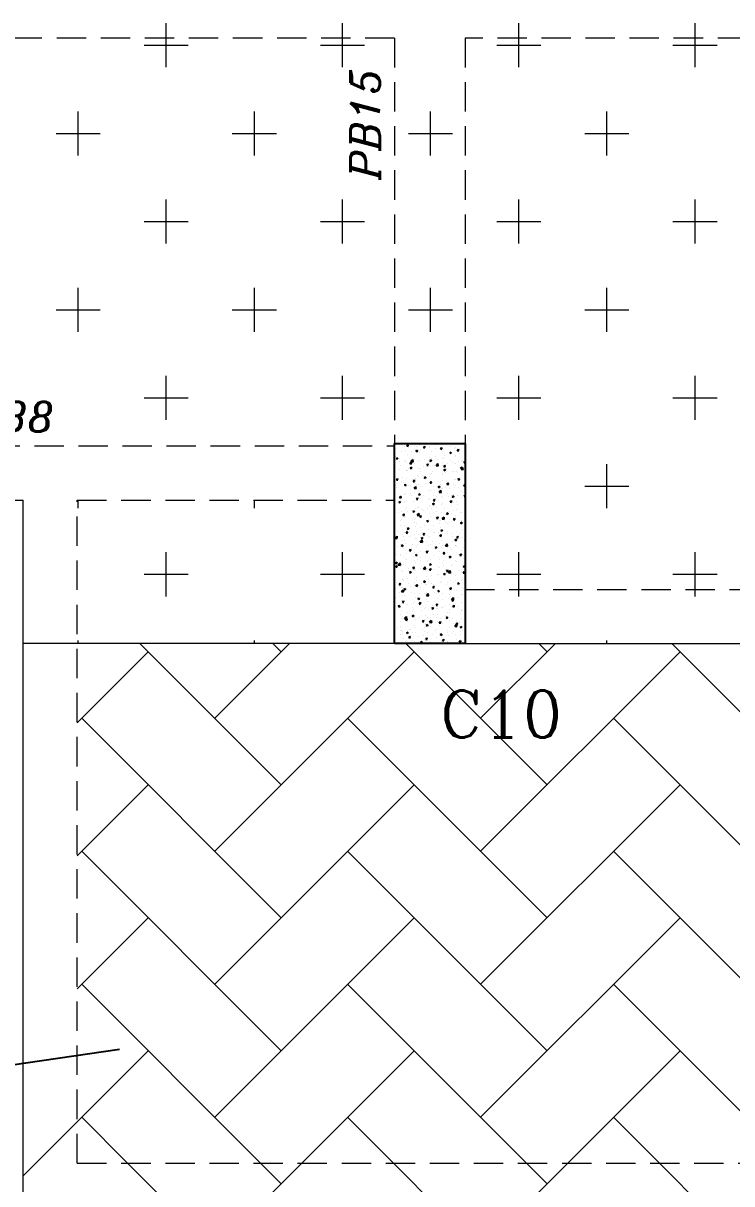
# Model space of a CAD drawing. Header units: millimetres. Extents: x 331487 to 517269, y 198509 to 399936.
# Drawn here: x 404770 to 407785, y 381751 to 386687 of the extents above; entities that cross this region are included whole.
import ezdxf

# ---------------------------------------------------------------- set-up
doc = ezdxf.new("R2010")
doc.units = ezdxf.units.MM
doc.header["$MEASUREMENT"] = 0
doc.linetypes.add('DASHED2', pattern=[0.375, 0.25, -0.125])
doc.layers.add('BEAM', color=1, linetype='Continuous', lineweight=5)
doc.layers.add('COLUMN', color=6, linetype='Continuous')
doc.layers.add('STAIRCASE', color=4, linetype='Continuous')
doc.styles.add('ITALICC', font='italicc', dxfattribs={"height": 0.3})
doc.styles.add('RC', font='romanc.shx', dxfattribs={"height": 200})

msp = doc.modelspace()

# ---------------------------------------------------------------- linework, layer by layer
at = {"layer": 'BEAM', "color": 253, "linetype": 'Continuous', "ltscale": 750}
for p, q in [((405378.6, 386624), (405378.6, 386687)), ((406128.6, 386624), (406128.6, 386687)), ((406878.6, 386624), (406878.6, 386687)), ((407628.6, 386624), (407628.6, 386687)), ((405284.8, 386593.2), (405472.3, 386593.2)), ((405378.6, 386499.5), (405378.6, 386624)), ((406034.8, 386593.2), (406222.3, 386593.2)), ((406128.6, 386499.5), (406128.6, 386624)), ((406784.8, 386593.2), (406972.3, 386593.2)), ((406878.6, 386499.5), (406878.6, 386624)), ((407534.8, 386593.2), (407722.3, 386593.2)), ((407628.6, 386499.5), (407628.6, 386624)), ((405003.6, 386124.5), (405003.6, 386312)), ((405753.6, 386124.5), (405753.6, 386312)), ((406503.6, 386124.5), (406503.6, 386312)), ((407253.6, 386124.5), (407253.6, 386312)), ((404909.8, 386218.2), (405097.3, 386218.2)), ((405659.8, 386218.2), (405847.3, 386218.2)), ((406409.8, 386218.2), (406597.3, 386218.2)), ((407159.8, 386218.2), (407347.3, 386218.2)), ((405378.6, 385749.5), (405378.6, 385937)), ((406128.6, 385749.5), (406128.6, 385937)), ((406878.6, 385749.5), (406878.6, 385937)), ((407628.6, 385749.5), (407628.6, 385937)), ((405284.8, 385843.2), (405472.3, 385843.2)), ((406034.8, 385843.2), (406222.3, 385843.2)), ((406784.8, 385843.2), (406972.3, 385843.2)), ((407534.8, 385843.2), (407722.3, 385843.2)), ((405003.6, 385374.5), (405003.6, 385562)), ((405753.6, 385374.5), (405753.6, 385562)), ((406503.6, 385374.5), (406503.6, 385562)), ((407253.6, 385374.5), (407253.6, 385562)), ((404909.8, 385468.2), (405097.3, 385468.2)), ((405659.8, 385468.2), (405847.3, 385468.2)), ((406409.8, 385468.2), (406597.3, 385468.2)), ((407159.8, 385468.2), (407347.3, 385468.2)), ((405378.6, 384999.5), (405378.6, 385187)), ((406128.6, 384999.5), (406128.6, 385187)), ((406878.6, 384999.5), (406878.6, 385187)), ((407628.6, 384999.5), (407628.6, 385187)), ((405284.8, 385093.2), (405472.3, 385093.2)), ((406034.8, 385093.2), (406222.3, 385093.2)), ((406784.8, 385093.2), (406972.3, 385093.2)), ((407534.8, 385093.2), (407722.3, 385093.2)), ((407253.6, 384624.5), (407253.6, 384812)), ((407159.8, 384718.2), (407347.3, 384718.2)), ((405003.6, 384624.5), (405003.6, 384659)), ((405753.6, 384624.5), (405753.6, 384659)), ((405378.6, 384249.5), (405378.6, 384437)), ((406128.6, 384249.5), (406128.6, 384437)), ((406878.6, 384279), (406878.6, 384437)), ((407628.6, 384279), (407628.6, 384437)), ((405284.8, 384343.2), (405472.3, 384343.2)), ((406034.8, 384343.2), (406222.3, 384343.2)), ((406784.8, 384343.2), (406972.3, 384343.2)), ((407534.8, 384343.2), (407722.3, 384343.2)), ((406878.6, 384249.5), (406878.6, 384279)), ((407628.6, 384249.5), (407628.6, 384279)), ((405000.1, 383711.9), (405302.1, 384013.8)), ((405003.6, 384049), (405003.6, 384062)), ((405867.7, 383448.1), (405266.9, 384049)), ((405584.9, 383731), (405902.9, 384049)), ((405584.9, 383165.3), (406433.4, 384013.8)), ((405753.6, 384049), (405753.6, 384062)), ((405867.7, 384013.8), (405832.6, 384049)), ((406999.1, 383448.1), (406398.2, 384049)), ((406716.3, 383731), (407034.3, 384049)), ((406716.3, 383165.3), (407564.8, 384013.8)), ((406999.1, 384013.8), (406963.9, 384049)), ((407253.6, 384049), (407253.6, 384062)), ((408130.5, 383448.1), (407529.6, 384049)), ((405867.7, 382882.5), (405019.2, 383731)), ((406999.1, 382882.5), (406150.6, 383731)), ((408130.5, 382882.5), (407282, 383731)), ((405000.1, 383146.2), (405302.1, 383448.1)), ((405584.9, 382599.6), (406433.4, 383448.1)), ((406716.3, 382599.6), (407564.8, 383448.1)), ((405867.7, 382316.8), (405019.2, 383165.3)), ((406999.1, 382316.8), (406150.6, 383165.3)), ((408130.5, 382316.8), (407282, 383165.3)), ((405000.1, 382580.5), (405302.1, 382882.5)), ((405584.9, 382033.9), (406433.4, 382882.5)), ((406716.3, 382033.9), (407564.8, 382882.5)), ((405779.8, 381839), (405019.2, 382599.6)), ((406911.2, 381839), (406150.6, 382599.6)), ((408042.6, 381839), (407282, 382599.6)), ((405000.1, 382014.9), (405302.1, 382316.8)), ((405955.7, 381839), (406433.4, 382316.8)), ((407087.1, 381839), (407564.8, 382316.8)), ((404770.1, 381784.9), (405000.1, 382014.9)), ((405214.1, 381839), (405019.2, 382033.9)), ((406345.5, 381839), (406150.6, 382033.9)), ((407476.9, 381839), (407282, 382033.9)), ((405444.1, 381609), (405214.1, 381839)), ((405725.7, 381609), (405955.7, 381839)), ((405867.7, 381751.1), (405779.8, 381839)), ((406575.5, 381609), (406345.5, 381839)), ((406857.1, 381609), (407087.1, 381839)), ((406999.1, 381751.1), (406911.2, 381839)), ((407706.9, 381609), (407476.9, 381839))]:
    msp.add_line(p, q, dxfattribs=at)
at = {"layer": 'BEAM', "linetype": 'DASHED2', "ltscale": 500}
for p, q in [((406350.1, 386624), (403130.1, 386624)), ((406350.1, 386624), (406350.1, 384899)), ((406650.1, 386624), (406650.1, 384899)), ((410100.1, 386624), (406650.1, 386624)), ((403130.1, 384889), (406350.1, 384889)), ((405000.1, 384659), (406350.1, 384659)), ((405000.1, 381839), (405000.1, 384659)), ((406650.1, 384279), (410100.1, 384279)), ((405000.1, 381839), (410100.1, 381839))]:
    msp.add_line(p, q, dxfattribs=at)
at = {"layer": 'BEAM'}
for p, q in [((403130.1, 384659), (404770.1, 384659)), ((404770.1, 379244.3), (404770.1, 384659)), ((406350.1, 384049), (405000.1, 384049)), ((406650.1, 384049), (410100.1, 384049))]:
    msp.add_line(p, q, dxfattribs=at)
at = {"layer": 'BEAM', "ltscale": 250}
msp.add_line((405000.1, 384049), (404770.1, 384049), dxfattribs=at)
at = {"layer": 'COLUMN'}
for p, q in [((406350.1, 384049), (406350.1, 384899)), ((406350.1, 384899), (406650.1, 384899)), ((406650.1, 384899), (406650.1, 384049)), ((406650.1, 384049), (406350.1, 384049))]:
    msp.add_line(p, q, dxfattribs=at)
at = {"layer": 'COLUMN', "color": 2, "linetype": 'Continuous'}
for p, q in [((406354.8, 384879.3), (406354.8, 384879.3)), ((406361.9, 384894.8), (406361.9, 384894.8)), ((406381.5, 384865.7), (406381.5, 384865.7)), ((406392.1, 384888), (406392.1, 384888)), ((406398.7, 384863.6), (406398.7, 384863.6)), ((406401.8, 384889), (406406.7, 384894.8)), ((406401.8, 384889), (406407.8, 384888.5)), ((406404.1, 384852.4), (406404.1, 384852.4)), ((406405.3, 384885.7), (406405.3, 384885.7)), ((406407.8, 384888.5), (406406.7, 384894.7)), ((406423.8, 384866.9), (406423.8, 384866.9)), ((406439.8, 384875.7), (406439.8, 384875.7)), ((406440.9, 384868.1), (406447.9, 384870.8)), ((406440.9, 384868.1), (406445.8, 384864.7)), ((406445.5, 384885.8), (406445.5, 384885.8)), ((406445.8, 384864.7), (406447.8, 384870.8)), ((406456, 384859.9), (406456, 384859.9)), ((406457.2, 384893.2), (406457.2, 384893.2)), ((406461.6, 384871.9), (406461.6, 384871.9)), ((406473.6, 384882.7), (406478.4, 384888.5)), ((406473.6, 384882.7), (406479.5, 384882.2)), ((406479.5, 384882.2), (406478.4, 384888.5)), ((406498.1, 384885.7), (406498.1, 384885.7)), ((406498.9, 384883.5), (406498.9, 384883.5)), ((406507.4, 384867), (406507.4, 384867)), ((406524.8, 384880.2), (406524.8, 384880.2)), ((406526.8, 384899), (406529.8, 384897)), ((406529.8, 384897), (406530.5, 384899)), ((406545.3, 384876.5), (406550.1, 384882.2)), ((406545.3, 384876.5), (406551.3, 384875.9)), ((406549.8, 384883.5), (406549.8, 384883.5)), ((406551.3, 384875.9), (406550.1, 384882.2)), ((406552.2, 384881.3), (406552.2, 384881.3)), ((406556.5, 384895.7), (406556.5, 384895.7)), ((406557.9, 384873.4), (406557.9, 384873.4)), ((406584.6, 384860.1), (406591.6, 384862.8)), ((406584.6, 384860.1), (406589.5, 384856.7)), ((406587.7, 384888.5), (406587.7, 384888.5)), ((406589.5, 384856.7), (406591.6, 384862.8)), ((406605.6, 384879), (406605.6, 384879)), ((406609.8, 384880.9), (406609.8, 384880.9)), ((406617, 384870.2), (406621.8, 384875.9)), ((406617, 384870.2), (406623, 384869.7)), ((406623, 384869.7), (406621.8, 384875.9)), ((406624.5, 384857.4), (406624.5, 384857.4)), ((406649.6, 384860.7), (406649.6, 384860.7)), ((406352.3, 384812.8), (406352.3, 384812.8)), ((406353.6, 384846), (406353.6, 384846)), ((406356.8, 384835.8), (406363.8, 384838.5)), ((406356.8, 384835.8), (406361.8, 384832.5)), ((406361.8, 384832.5), (406363.8, 384838.5)), ((406372.4, 384824.2), (406372.4, 384824.2)), ((406372.6, 384836.9), (406372.6, 384836.9)), ((406377.4, 384806), (406377.4, 384806)), ((406393.7, 384823.5), (406393.7, 384823.5)), ((406397.5, 384827.5), (406397.5, 384827.5)), ((406402.9, 384819.2), (406402.9, 384819.2)), ((406415.7, 384813.8), (406420.5, 384819.5)), ((406415.7, 384813.8), (406421.7, 384813.3)), ((406419.7, 384823), (406427.5, 384831.1)), ((406419.7, 384823), (406428.6, 384821.6)), ((406421.7, 384813.3), (406420.5, 384819.5)), ((406426, 384834.7), (406426, 384834.7)), ((406428.6, 384821.6), (406427.5, 384831.1)), ((406435.3, 384832.5), (406435.3, 384832.5)), ((406435.7, 384816), (406435.7, 384816)), ((406447.1, 384821.3), (406447.1, 384821.3)), ((406454.8, 384826.7), (406454.8, 384826.7)), ((406479.4, 384832.4), (406479.4, 384832.4)), ((406487.4, 384807.5), (406492.3, 384813.3)), ((406487.4, 384807.5), (406493.4, 384807)), ((406493.4, 384807), (406492.3, 384813.3)), ((406494, 384826), (406494, 384826)), ((406497.2, 384804.6), (406497.2, 384804.6)), ((406498.5, 384840.8), (406498.5, 384840.8)), ((406500.5, 384827.8), (406507.5, 384830.5)), ((406500.5, 384827.8), (406505.5, 384824.5)), ((406500.5, 384819), (406500.5, 384819)), ((406505.5, 384824.5), (406507.5, 384830.5)), ((406506.1, 384833.7), (406506.1, 384833.7)), ((406518, 384804.1), (406518, 384804.1)), ((406523.5, 384844.1), (406523.5, 384844.1)), ((406526.5, 384806.4), (406534.3, 384814.5)), ((406526.5, 384806.4), (406535.3, 384805)), ((406532.8, 384830.2), (406532.8, 384830.2)), ((406535.3, 384805), (406534.2, 384814.5)), ((406535.1, 384809.6), (406535.1, 384809.6)), ((406552.3, 384836), (406552.3, 384836)), ((406553.8, 384816.7), (406553.8, 384816.7)), ((406555.4, 384806.8), (406555.4, 384806.8)), ((406556.6, 384840.1), (406556.6, 384840.1)), ((406559.2, 384801.2), (406564, 384807)), ((406561.4, 384849.1), (406561.4, 384849.1)), ((406565.1, 384800.7), (406564, 384807)), ((406576.3, 384814.1), (406576.3, 384814.1)), ((406586.1, 384827.9), (406586.1, 384827.9)), ((406598.2, 384817.9), (406598.2, 384817.9)), ((406607.2, 384814.5), (406607.2, 384814.5)), ((406607.4, 384814.3), (406607.4, 384814.3)), ((406608.6, 384847.6), (406608.6, 384847.6)), ((406610.7, 384846), (406610.7, 384846)), ((406623.3, 384821.2), (406623.3, 384821.2)), ((406634.6, 384824.1), (406634.6, 384824.1)), ((406639.5, 384825.7), (406639.5, 384825.7)), ((406644.3, 384819.8), (406650.1, 384822.1)), ((406644.3, 384819.8), (406649.2, 384816.5)), ((406649.2, 384816.5), (406650.1, 384819.2)), ((406351.1, 384779.5), (406351.1, 384779.5)), ((406352.7, 384786.1), (406352.7, 384786.1)), ((406371.1, 384788), (406371.1, 384788)), ((406382.7, 384753.6), (406382.7, 384753.6)), ((406401.3, 384784), (406401.3, 384784)), ((406401.6, 384785.9), (406401.6, 384785.9)), ((406406.1, 384783.9), (406406.1, 384783.9)), ((406409, 384793), (406409, 384793)), ((406416.5, 384795.6), (406423.5, 384798.3)), ((406416.5, 384795.6), (406421.5, 384792.2)), ((406421.5, 384792.2), (406423.5, 384798.3)), ((406445.9, 384761.9), (406445.9, 384761.9)), ((406452.4, 384760.1), (406452.4, 384760.1)), ((406453.6, 384793.4), (406453.6, 384793.4)), ((406459.5, 384781.6), (406459.5, 384781.6)), ((406459.7, 384794.1), (406459.7, 384794.1)), ((406470.9, 384765.2), (406470.9, 384765.2)), ((406472.2, 384801.3), (406472.2, 384801.3)), ((406476.2, 384755.3), (406483.2, 384758)), ((406476.2, 384755.3), (406481.2, 384752)), ((406481.2, 384752), (406483.2, 384758)), ((406497.9, 384759.1), (406497.9, 384759.1)), ((406503.7, 384767.1), (406503.7, 384767.1)), ((406504.9, 384800.4), (406504.9, 384800.4)), ((406508.8, 384770.2), (406508.8, 384770.2)), ((406512.9, 384779.3), (406512.9, 384779.3)), ((406554.2, 384773.5), (406554.2, 384773.5)), ((406556.2, 384769.1), (406556.2, 384769.1)), ((406559.2, 384801.2), (406565.1, 384800.7)), ((406560.2, 384787.6), (406567.2, 384790.3)), ((406560.2, 384787.6), (406565.2, 384784.2)), ((406565.2, 384784.2), (406567.2, 384790.3)), ((406566.3, 384777.1), (406566.3, 384777.1)), ((406571.9, 384778.5), (406571.9, 384778.5)), ((406597, 384781.8), (406597, 384781.8)), ((406606.2, 384781), (406606.2, 384781)), ((406614.5, 384779.1), (406614.5, 384779.1)), ((406619.6, 384774.8), (406619.6, 384774.8)), ((406630.9, 384795), (406635.7, 384800.7)), ((406630.9, 384795), (406636.9, 384794.4)), ((406633.2, 384789.9), (406641, 384798)), ((406633.2, 384789.9), (406642.1, 384788.5)), ((406634.8, 384786.8), (406634.8, 384786.8)), ((406636.9, 384794.4), (406635.7, 384800.7)), ((406642.1, 384788.5), (406641, 384798)), ((406354.3, 384721.6), (406354.3, 384721.6)), ((406356.4, 384714.1), (406356.4, 384714.1)), ((406357.9, 384744.8), (406362.7, 384750.6)), ((406357.9, 384744.8), (406363.8, 384744.3)), ((406363.8, 384744.3), (406362.7, 384750.6)), ((406381.2, 384739), (406381.2, 384739)), ((406386.6, 384732.8), (406386.6, 384732.8)), ((406392.2, 384723.1), (406399.2, 384725.8)), ((406392.2, 384723.1), (406397.2, 384719.7)), ((406397.2, 384719.7), (406399.2, 384725.8)), ((406399.2, 384719.3), (406399.2, 384719.3)), ((406400.4, 384752.6), (406400.4, 384752.6)), ((406407.7, 384719.3), (406407.7, 384719.3)), ((406419.6, 384722.5), (406419.6, 384722.5)), ((406429.6, 384738.6), (406434.4, 384744.3)), ((406429.6, 384738.6), (406435.6, 384738)), ((406433, 384709), (406440.8, 384717.1)), ((406433, 384709), (406441.9, 384707.6)), ((406435.6, 384738), (406434.4, 384744.3)), ((406439.5, 384749.1), (406439.5, 384749.1)), ((406440, 384730.5), (406440, 384730.5)), ((406441.9, 384707.6), (406440.8, 384717.1)), ((406444.6, 384725.8), (406444.6, 384725.8)), ((406451.1, 384726.8), (406451.1, 384726.8)), ((406461.1, 384717.1), (406461.1, 384717.1)), ((406482.5, 384730.7), (406482.5, 384730.7)), ((406493.4, 384728.2), (406493.4, 384728.2)), ((406501.3, 384732.3), (406506.1, 384738)), ((406501.3, 384732.3), (406507.3, 384731.8)), ((406502.5, 384733.8), (406502.5, 384733.8)), ((406507.3, 384731.8), (406506.1, 384738)), ((406514.5, 384714.8), (406514.5, 384714.8)), ((406535.9, 384715.1), (406542.9, 384717.7)), ((406535.9, 384715.1), (406540.9, 384711.7)), ((406540.9, 384711.7), (406542.9, 384717.7)), ((406545.6, 384739.1), (406545.6, 384739.1)), ((406546.8, 384726), (406546.8, 384726)), ((406551.8, 384706.9), (406551.8, 384706.9)), ((406552, 384709.4), (406552, 384709.4)), ((406553, 384740.2), (406553, 384740.2)), ((406567.9, 384712.6), (406567.9, 384712.6)), ((406570.7, 384742.4), (406570.7, 384742.4)), ((406573, 384726), (406577.9, 384731.8)), ((406573, 384726), (406579, 384725.5)), ((406579, 384725.5), (406577.9, 384731.8)), ((406582.2, 384707.9), (406582.2, 384707.9)), ((406600.2, 384723.7), (406600.2, 384723.7)), ((406603.7, 384714.4), (406603.7, 384714.4)), ((406604.9, 384747.7), (406604.9, 384747.7)), ((406608.5, 384747.3), (406608.5, 384747.3)), ((406610.4, 384719.4), (406610.4, 384719.4)), ((406619.9, 384747.3), (406626.9, 384750)), ((406619.9, 384747.3), (406624.9, 384744)), ((406621.2, 384710.3), (406621.2, 384710.3)), ((406624.9, 384744), (406626.9, 384750)), ((406644.8, 384719.7), (406649.6, 384725.5)), ((406644.8, 384719.7), (406650.1, 384719.3)), ((406645.4, 384716.2), (406645.4, 384716.2)), ((406650.1, 384722.5), (406649.6, 384725.5)), ((406366.7, 384681.9), (406366.7, 384681.9)), ((406371.7, 384669.6), (406376.6, 384675.4)), ((406371.7, 384669.6), (406377.7, 384669.1)), ((406377.7, 384669.1), (406376.6, 384675.4)), ((406377.1, 384679.4), (406377.1, 384679.4)), ((406393.3, 384683), (406393.3, 384683)), ((406398, 384686), (406398, 384686)), ((406401, 384657.4), (406401, 384657.4)), ((406418.3, 384686.3), (406418.3, 384686.3)), ((406420.1, 384679.7), (406420.1, 384679.7)), ((406435.4, 384689.4), (406435.4, 384689.4)), ((406443.5, 384663.4), (406448.3, 384669.1)), ((406443.5, 384663.4), (406449.4, 384662.8)), ((406449.4, 384662.8), (406448.3, 384669.1)), ((406448.7, 384660.2), (406448.7, 384660.2)), ((406449.9, 384693.5), (406449.9, 384693.5)), ((406451.9, 384682.8), (406458.9, 384685.5)), ((406451.9, 384682.8), (406456.9, 384679.5)), ((406456.2, 384691.3), (406456.2, 384691.3)), ((406456.8, 384679.5), (406458.9, 384685.5)), ((406459.4, 384667.4), (406459.4, 384667.4)), ((406473.5, 384677.4), (406473.5, 384677.4)), ((406493, 384660.2), (406493, 384660.2)), ((406493.7, 384699.4), (406493.7, 384699.4)), ((406500.1, 384667.3), (406500.1, 384667.3)), ((406501.3, 384700.5), (406501.3, 384700.5)), ((406515.2, 384657.1), (406520, 384662.8)), ((406515.2, 384657.1), (406521.2, 384656.6)), ((406517.7, 384677.4), (406517.7, 384677.4)), ((406518, 384663.5), (406518, 384663.5)), ((406519.3, 384699.6), (406519.3, 384699.6)), ((406521.2, 384656.5), (406520, 384662.8)), ((406526.9, 384675.2), (406526.9, 384675.2)), ((406539.7, 384692.5), (406547.5, 384700.6)), ((406539.7, 384692.4), (406548.6, 384691.1)), ((406544.4, 384702.9), (406544.4, 384702.9)), ((406548.6, 384691.1), (406547.5, 384700.6)), ((406550.6, 384673.7), (406550.6, 384673.7)), ((406555.9, 384668.5), (406555.9, 384668.5)), ((406576, 384687.5), (406576, 384687.5)), ((406580.3, 384672.9), (406580.3, 384672.9)), ((406586.9, 384650.8), (406591.7, 384656.5)), ((406592.9, 384650.3), (406591.7, 384656.5)), ((406595.6, 384674.8), (406602.6, 384677.5)), ((406595.6, 384674.8), (406600.6, 384671.4)), ((406600.6, 384671.4), (406602.6, 384677.5)), ((406602.5, 384681.2), (406602.5, 384681.2)), ((406619.1, 384676.8), (406619.1, 384676.8)), ((406633.6, 384670.7), (406633.6, 384670.7)), ((406634.3, 384697.5), (406634.3, 384697.5)), ((406644.1, 384680.1), (406644.1, 384680.1)), ((406646.4, 384675.9), (406650.1, 384675.3)), ((406646.5, 384675.9), (406650.1, 384679.7)), ((406365.7, 384607.4), (406365.7, 384607.4)), ((406366.9, 384643.6), (406366.9, 384643.6)), ((406367.9, 384650.6), (406374.9, 384653.2)), ((406367.9, 384650.6), (406372.8, 384647.2)), ((406368.3, 384617.4), (406368.3, 384617.4)), ((406372.8, 384647.2), (406374.9, 384653.2)), ((406380.9, 384612.4), (406380.9, 384612.4)), ((406392, 384646.9), (406392, 384646.9)), ((406395.6, 384619.4), (406395.6, 384619.4)), ((406396.8, 384652.7), (406396.8, 384652.7)), ((406400.6, 384628.6), (406400.6, 384628.6)), ((406403.5, 384612.4), (406403.5, 384612.4)), ((406421.7, 384615.1), (406421.7, 384615.1)), ((406427.5, 384610.3), (406434.5, 384613)), ((406427.5, 384610.3), (406432.5, 384606.9)), ((406429.9, 384651.9), (406429.9, 384651.9)), ((406432.5, 384606.9), (406434.5, 384613)), ((406439.2, 384622.4), (406439.2, 384622.4)), ((406447.5, 384626.9), (406447.5, 384626.9)), ((406454, 384626.3), (406454, 384626.3)), ((406466.7, 384620.7), (406466.7, 384620.7)), ((406475.1, 384612.9), (406475.1, 384612.9)), ((406491.7, 384624), (406491.7, 384624)), ((406497.6, 384632.4), (406497.6, 384632.4)), ((406498.8, 384634), (406498.8, 384634)), ((406507.4, 384624.1), (406507.4, 384624.1)), ((406511.6, 384642.5), (406518.6, 384645.2)), ((406511.6, 384642.5), (406516.5, 384639.2)), ((406516.5, 384639.2), (406518.6, 384645.2)), ((406528.5, 384610.6), (406528.5, 384610.6)), ((406529.6, 384629), (406529.6, 384629)), ((406548.1, 384607.1), (406548.1, 384607.1)), ((406549.4, 384640.4), (406549.4, 384640.4)), ((406555.9, 384642.4), (406555.9, 384642.4)), ((406560.8, 384621.8), (406560.8, 384621.8)), ((406581.9, 384608.4), (406581.9, 384608.4)), ((406586.9, 384650.8), (406592.9, 384650.3)), ((406592.8, 384637.3), (406592.8, 384637.3)), ((406600.1, 384614.6), (406600.1, 384614.6)), ((406601.3, 384647.9), (406601.3, 384647.9)), ((406614.2, 384652.5), (406614.2, 384652.5)), ((406614.2, 384619.6), (406614.2, 384619.6)), ((406617.8, 384640.6), (406617.8, 384640.6)), ((406629.4, 384606.2), (406629.4, 384606.2)), ((406635.3, 384606.1), (406635.3, 384606.1)), ((406350.1, 384580.6), (406350.5, 384580.7)), ((406350.1, 384579.6), (406350.5, 384580.7)), ((406377.2, 384573), (406377.2, 384573)), ((406380.7, 384577.7), (406380.7, 384577.7)), ((406385.6, 384594.4), (406390.4, 384600.2)), ((406385.6, 384594.4), (406391.6, 384593.9)), ((406391.6, 384593.9), (406390.4, 384600.1)), ((406394.3, 384586.1), (406394.3, 384586.1)), ((406434.1, 384575.5), (406434.1, 384575.5)), ((406435.1, 384562.8), (406435.1, 384562.8)), ((406440.4, 384581.3), (406440.4, 384581.3)), ((406445.1, 384560.3), (406445.1, 384560.3)), ((406446.2, 384595), (406455.1, 384593.7)), ((406446.3, 384595), (406454.1, 384603.2)), ((406446.3, 384593.6), (406446.3, 384593.6)), ((406455.1, 384593.7), (406454, 384603.1)), ((406457.3, 384588.1), (406462.2, 384593.9)), ((406457.3, 384588.1), (406463.3, 384587.6)), ((406463.3, 384587.6), (406462.2, 384593.9)), ((406465.4, 384584.6), (406465.4, 384584.6)), ((406487.2, 384570), (406494.2, 384572.7)), ((406487.2, 384570), (406492.2, 384566.7)), ((406487.5, 384573.2), (406487.5, 384573.2)), ((406492.2, 384566.7), (406494.2, 384572.7)), ((406493.4, 384572.8), (406493.4, 384572.8)), ((406496.4, 384567.4), (406496.4, 384567.4)), ((406497.6, 384600.7), (406497.6, 384600.7)), ((406503.3, 384589.6), (406503.3, 384589.6)), ((406529.1, 384581.9), (406533.9, 384587.6)), ((406529.1, 384581.9), (406535, 384581.3)), ((406535, 384581.3), (406533.9, 384587.6)), ((406540.2, 384558.4), (406540.2, 384558.4)), ((406540.9, 384571), (406540.9, 384571)), ((406546.9, 384573.8), (406546.9, 384573.8)), ((406551.7, 384582.8), (406551.7, 384582.8)), ((406553, 384578.5), (406560.8, 384586.6)), ((406553, 384578.5), (406561.9, 384577.1)), ((406561.9, 384577.1), (406560.8, 384586.6)), ((406565.2, 384561.7), (406565.2, 384561.7)), ((406566.5, 384597.9), (406566.5, 384597.9)), ((406571.3, 384602.3), (406578.3, 384605)), ((406571.3, 384602.3), (406576.2, 384598.9)), ((406575.7, 384560.8), (406575.7, 384560.8)), ((406576.2, 384598.9), (406578.3, 384605)), ((406591.5, 384601.2), (406591.5, 384601.2)), ((406594.3, 384568.7), (406594.3, 384568.7)), ((406598.9, 384581.3), (406598.9, 384581.3)), ((406600.8, 384575.6), (406605.6, 384581.3)), ((406600.8, 384575.6), (406606.8, 384575.1)), ((406603.1, 384566.7), (406603.1, 384566.7)), ((406606.8, 384575.1), (406605.6, 384581.3)), ((406610.1, 384592.8), (406610.1, 384592.8)), ((406631, 384562), (406638, 384564.7)), ((406631, 384562), (406635.9, 384558.7)), ((406634, 384570.8), (406634, 384570.8)), ((406635.9, 384558.7), (406637.9, 384564.7)), ((406647.7, 384566.5), (406647.7, 384566.5)), ((406350.9, 384533.5), (406350.9, 384533.5)), ((406361.3, 384526.6), (406361.3, 384526.6)), ((406376.8, 384552.7), (406376.8, 384552.7)), ((406382.4, 384513.2), (406382.4, 384513.2)), ((406391.9, 384519.6), (406391.9, 384519.6)), ((406393.1, 384552.8), (406393.1, 384552.8)), ((406399.5, 384519.2), (406404.3, 384524.9)), ((406399.5, 384519.2), (406405.5, 384518.7)), ((406400.8, 384530.8), (406400.8, 384530.8)), ((406403.2, 384537.8), (406410.2, 384540.5)), ((406403.2, 384537.8), (406408.2, 384534.4)), ((406405.5, 384518.7), (406404.3, 384524.9)), ((406408.2, 384534.4), (406410.2, 384540.5)), ((406414.1, 384541.9), (406414.1, 384541.9)), ((406414.7, 384524.4), (406414.7, 384524.4)), ((406435.7, 384511), (406435.7, 384511)), ((406439.1, 384545.1), (406439.1, 384545.1)), ((406443.9, 384527.1), (406443.9, 384527.1)), ((406450.7, 384510.7), (406450.7, 384510.7)), ((406459.1, 384540.8), (406459.1, 384540.8)), ((406468, 384522.1), (406468, 384522.1)), ((406471.2, 384512.9), (406476, 384518.7)), ((406471.2, 384512.9), (406477.2, 384512.4)), ((406477.2, 384512.4), (406476, 384518.7)), ((406477, 384550.1), (406477, 384550.1)), ((406489.1, 384508.7), (406489.1, 384508.7)), ((406495.2, 384534.1), (406495.2, 384534.1)), ((406513.8, 384519), (406513.8, 384519)), ((406517.4, 384550.8), (406517.4, 384550.8)), ((406521.4, 384519.9), (406521.4, 384519.9)), ((406538.9, 384522.3), (406538.9, 384522.3)), ((406542.9, 384506.6), (406547.8, 384512.4)), ((406544.5, 384507.2), (406544.5, 384507.2)), ((406545.7, 384540.5), (406545.7, 384540.5)), ((406546.9, 384529.8), (406553.9, 384532.5)), ((406546.9, 384529.8), (406551.9, 384526.4)), ((406548.9, 384506.1), (406547.8, 384512.4)), ((406551.9, 384526.4), (406553.9, 384532.5)), ((406555.6, 384515.8), (406555.6, 384515.8)), ((406574.8, 384517.6), (406574.8, 384517.6)), ((406576.8, 384527.3), (406576.8, 384527.3)), ((406596.4, 384514.7), (406596.4, 384514.7)), ((406597.6, 384548), (406597.6, 384548)), ((406613.9, 384525.8), (406613.9, 384525.8)), ((406628.2, 384515.4), (406628.2, 384515.4)), ((406639.9, 384535.6), (406639.9, 384535.6)), ((406647.8, 384521.7), (406647.8, 384521.7)), ((406649, 384555), (406649, 384555)), ((406352.8, 384497.6), (406360.6, 384505.8)), ((406352.8, 384497.6), (406361.7, 384496.2)), ((406361.7, 384496.2), (406360.6, 384505.7)), ((406361.5, 384463), (406361.5, 384463)), ((406378.9, 384465.3), (406385.9, 384467.9)), ((406378.9, 384465.3), (406383.9, 384461.9)), ((406380.6, 384485.8), (406380.6, 384485.8)), ((406383.9, 384461.9), (406385.9, 384467.9)), ((406386.5, 384466.3), (406386.5, 384466.3)), ((406387.8, 384502.4), (406387.8, 384502.4)), ((406390.7, 384486.3), (406390.7, 384486.3)), ((406394.8, 384473.6), (406394.8, 384473.6)), ((406412.8, 384505.7), (406412.8, 384505.7)), ((406424.4, 384471.3), (406424.4, 384471.3)), ((406438.9, 384495.8), (406438.9, 384495.8)), ((406441.4, 384460.5), (406441.4, 384460.5)), ((406442.6, 384493.8), (406442.6, 384493.8)), ((406448.1, 384471.3), (406448.1, 384471.3)), ((406459.5, 384481.1), (406467.3, 384489.2)), ((406459.5, 384481.1), (406468.4, 384479.7)), ((406462.9, 384497.5), (406469.9, 384500.2)), ((406462.9, 384497.5), (406467.9, 384494.2)), ((406468.4, 384479.7), (406467.3, 384489.2)), ((406467.9, 384494.2), (406469.9, 384500.2)), ((406487.5, 384479.6), (406487.5, 384479.6)), ((406492.8, 384467.5), (406492.8, 384467.5)), ((406494, 384500.8), (406494, 384500.8)), ((406497.3, 384505.8), (406497.3, 384505.8)), ((406501.5, 384469), (406501.5, 384469)), ((406512.6, 384482.9), (406512.6, 384482.9)), ((406522.6, 384457.3), (406529.6, 384459.9)), ((406527.6, 384453.9), (406529.6, 384459.9)), ((406542.5, 384506.4), (406542.5, 384506.4)), ((406542.9, 384506.6), (406548.9, 384506.1)), ((406543.3, 384473.9), (406543.3, 384473.9)), ((406550.4, 384487.8), (406550.4, 384487.8)), ((406554.9, 384466.8), (406554.9, 384466.8)), ((406566.2, 384464.5), (406574, 384472.6)), ((406566.2, 384464.5), (406575.1, 384463.1)), ((406575.1, 384463.1), (406574, 384472.6)), ((406595.2, 384481.4), (406595.2, 384481.4)), ((406595.9, 384504.2), (406595.9, 384504.2)), ((406606.6, 384489.5), (406613.6, 384492.2)), ((406606.6, 384489.5), (406611.6, 384486.2)), ((406608.3, 384464.5), (406608.3, 384464.5)), ((406609.8, 384466.2), (406609.8, 384466.2)), ((406611.6, 384486.1), (406613.6, 384492.2)), ((406612.3, 384460), (406612.3, 384460)), ((406613.6, 384496.2), (406613.6, 384496.2)), ((406614.7, 384500.4), (406619.5, 384506.1)), ((406614.7, 384500.4), (406620.6, 384499.8)), ((406620.6, 384499.8), (406619.5, 384506.1)), ((406638.6, 384499.5), (406638.6, 384499.5)), ((406646.6, 384488.5), (406646.6, 384488.5)), ((406649.3, 384501.9), (406649.3, 384501.9)), ((406360.2, 384426.8), (406360.2, 384426.8)), ((406375.3, 384422.5), (406375.3, 384422.5)), ((406376.5, 384426.1), (406376.5, 384426.1)), ((406388.3, 384419.7), (406388.3, 384419.7)), ((406389.5, 384453), (406389.5, 384453)), ((406396.4, 384409), (406396.4, 384409)), ((406398.1, 384431.8), (406398.1, 384431.8)), ((406413.4, 384444), (406418.2, 384449.7)), ((406413.4, 384444), (406419.3, 384443.4)), ((406419.3, 384443.4), (406418.2, 384449.7)), ((406428.7, 384420.2), (406428.7, 384420.2)), ((406434.8, 384436.1), (406434.8, 384436.1)), ((406438.6, 384425), (406445.6, 384427.7)), ((406438.6, 384425), (406443.5, 384421.6)), ((406440.2, 384427.2), (406440.2, 384427.2)), ((406443.5, 384421.6), (406445.6, 384427.7)), ((406458.8, 384414.2), (406458.8, 384414.2)), ((406461.2, 384440.1), (406461.2, 384440.1)), ((406482.1, 384417.9), (406482.1, 384417.9)), ((406485.1, 384437.7), (406489.9, 384443.4)), ((406485.1, 384437.7), (406491.1, 384437.2)), ((406486.3, 384443.4), (406486.3, 384443.4)), ((406491.1, 384437.2), (406489.9, 384443.4)), ((406491.5, 384434.2), (406491.5, 384434.2)), ((406493.1, 384446.1), (406493.1, 384446.1)), ((406497.8, 384409), (406497.8, 384409)), ((406517.1, 384424.2), (406517.1, 384424.2)), ((406522.6, 384457.3), (406527.6, 384453.9)), ((406524.1, 384448.4), (406524.1, 384448.4)), ((406535.4, 384415.7), (406535.4, 384415.7)), ((406542.1, 384440.6), (406542.1, 384440.6)), ((406551.5, 384456.1), (406551.5, 384456.1)), ((406556.8, 384431.4), (406561.6, 384437.2)), ((406556.8, 384431.4), (406562.8, 384430.9)), ((406561, 384417.3), (406561, 384417.3)), ((406562.8, 384430.9), (406561.6, 384437.2)), ((406575.4, 384434.2), (406575.4, 384434.2)), ((406582.3, 384417), (406589.3, 384419.7)), ((406582.3, 384417), (406587.3, 384413.6)), ((406586, 384420.6), (406586, 384420.6)), ((406587.3, 384456.7), (406587.3, 384456.7)), ((406587.3, 384413.6), (406589.3, 384419.7)), ((406588.8, 384413.4), (406588.8, 384413.4)), ((406592.8, 384414.8), (406592.8, 384414.8)), ((406594, 384448.1), (406594, 384448.1)), ((406623.9, 384425.6), (406623.9, 384425.6)), ((406628.5, 384425.1), (406633.4, 384430.9)), ((406628.5, 384425.1), (406634.5, 384424.6)), ((406634.5, 384424.6), (406633.4, 384430.9)), ((406633.7, 384444.2), (406633.7, 384444.2)), ((406642.2, 384411.2), (406642.2, 384411.2)), ((406644.1, 384421.9), (406644.1, 384421.9)), ((406645.3, 384455.2), (406645.3, 384455.2)), ((406354.6, 384392.7), (406361.6, 384395.4)), ((406354.6, 384392.7), (406359.5, 384389.4)), ((406355.4, 384371.6), (406355.4, 384371.6)), ((406355.5, 384375), (406360.3, 384380.8)), ((406355.5, 384375), (406361.5, 384374.5)), ((406359.5, 384389.4), (406361.6, 384395.4)), ((406361.5, 384374.5), (406360.3, 384380.8)), ((406366, 384383.7), (406374.9, 384382.3)), ((406366.1, 384383.7), (406373.8, 384391.8)), ((406371.8, 384392.4), (406371.8, 384392.4)), ((406374.9, 384382.3), (406373.8, 384391.8)), ((406380.3, 384359.2), (406380.3, 384359.2)), ((406387, 384386.4), (406387, 384386.4)), ((406400.5, 384404.2), (406400.5, 384404.2)), ((406408.6, 384361.2), (406408.6, 384361.2)), ((406408.8, 384369.4), (406408.8, 384369.4)), ((406427.2, 384368.8), (406432.1, 384374.5)), ((406427.2, 384368.8), (406433.2, 384368.2)), ((406433.2, 384368.2), (406432.1, 384374.5)), ((406433.6, 384364.5), (406433.6, 384364.5)), ((406434.9, 384400.7), (406434.9, 384400.7)), ((406437.8, 384360.6), (406437.8, 384360.6)), ((406438.6, 384369.2), (406438.6, 384369.2)), ((406439, 384393.9), (406439, 384393.9)), ((406449.8, 384406.8), (406449.8, 384406.8)), ((406460, 384404), (406460, 384404)), ((406462.2, 384367.1), (406462.2, 384367.1)), ((406471.5, 384369.5), (406471.5, 384369.5)), ((406472.8, 384367.1), (406480.6, 384375.2)), ((406472.8, 384367.1), (406481.7, 384365.7)), ((406481.7, 384365.7), (406480.6, 384375.2)), ((406489.1, 384367.6), (406489.1, 384367.6)), ((406490.3, 384400.9), (406490.3, 384400.9)), ((406497, 384379.2), (406497, 384379.2)), ((406498.3, 384384.7), (406505.3, 384387.4)), ((406498.3, 384384.7), (406503.2, 384381.4)), ((406499, 384362.5), (406503.8, 384368.2)), ((406499, 384362.5), (406504.9, 384362)), ((406503.1, 384404.5), (406503.1, 384404.5)), ((406503.2, 384381.4), (406505.3, 384387.4)), ((406504.9, 384361.9), (406503.8, 384368.2)), ((406515.5, 384364.9), (406515.5, 384364.9)), ((406534.7, 384377.8), (406534.7, 384377.8)), ((406539.6, 384374), (406539.6, 384374)), ((406540.8, 384407.3), (406540.8, 384407.3)), ((406555.3, 384389.2), (406555.3, 384389.2)), ((406556.5, 384402.3), (406556.5, 384402.3)), ((406559.7, 384381.1), (406559.7, 384381.1)), ((406568.9, 384362.6), (406568.9, 384362.6)), ((406570.7, 384356.2), (406575.5, 384361.9)), ((406576.7, 384355.7), (406575.5, 384361.9)), ((406579.5, 384350.6), (406587.3, 384358.7)), ((406588.4, 384349.2), (406587.3, 384358.7)), ((406591.6, 384381.5), (406591.6, 384381.5)), ((406597.6, 384386.1), (406597.6, 384386.1)), ((406609.9, 384400), (406609.9, 384400)), ((406613.6, 384399.2), (406613.6, 384399.2)), ((406622.3, 384360.3), (406622.3, 384360.3)), ((406642, 384376.7), (406649, 384379.4)), ((406642, 384376.7), (406647, 384373.4)), ((406642.9, 384388.6), (406642.9, 384388.6)), ((406646.9, 384373.4), (406649, 384379.4)), ((406382.3, 384321.8), (406382.3, 384321.8)), ((406384.6, 384319.8), (406384.6, 384319.8)), ((406385.8, 384353.1), (406385.8, 384353.1)), ((406389.3, 384318.3), (406389.3, 384318.3)), ((406407.3, 384325.1), (406407.3, 384325.1)), ((406414.2, 384352.5), (406421.2, 384355.2)), ((406414.2, 384352.5), (406419.2, 384349.1)), ((406419.2, 384349.1), (406421.2, 384355.2)), ((406434.5, 384309.5), (406434.5, 384309.5)), ((406436.6, 384327.3), (406436.6, 384327.3)), ((406442.7, 384316), (406442.7, 384316)), ((406445.2, 384330.1), (406445.2, 384330.1)), ((406473.9, 384312.2), (406480.9, 384314.9)), ((406473.9, 384312.2), (406478.9, 384308.9)), ((406478.9, 384308.9), (406480.9, 384314.9)), ((406487.9, 384334.4), (406487.9, 384334.4)), ((406492.8, 384319.5), (406492.8, 384319.5)), ((406496.1, 384313.8), (406496.1, 384313.8)), ((406508.4, 384338.4), (406508.4, 384338.4)), ((406533.4, 384341.7), (406533.4, 384341.7)), ((406538.4, 384340.8), (406538.4, 384340.8)), ((406549.4, 384311.5), (406549.4, 384311.5)), ((406551.2, 384329.5), (406551.2, 384329.5)), ((406558, 384344.5), (406565, 384347.2)), ((406558, 384344.5), (406562.9, 384341.1)), ((406562.9, 384341.1), (406565, 384347.2)), ((406570.7, 384356.2), (406576.7, 384355.7)), ((406571.3, 384346.7), (406571.3, 384346.7)), ((406579.5, 384350.6), (406588.4, 384349.2)), ((406589.1, 384315), (406589.1, 384315)), ((406590.3, 384348.3), (406590.3, 384348.3)), ((406602.8, 384309.3), (406602.8, 384309.3)), ((406608.1, 384315.6), (406608.1, 384315.6)), ((406609.5, 384339.5), (406609.5, 384339.5)), ((406633.2, 384318.8), (406633.2, 384318.8)), ((406633.4, 384317.6), (406633.4, 384317.6)), ((406634.4, 384355), (406634.4, 384355)), ((406640.5, 384322), (406640.5, 384322)), ((406641.7, 384355.3), (406641.7, 384355.3)), ((406642.4, 384349.9), (406647.2, 384355.7)), ((406642.4, 384349.9), (406648.4, 384349.4)), ((406648.4, 384349.4), (406647.2, 384355.7)), ((406356, 384282.4), (406356, 384282.4)), ((406357, 384307.1), (406357, 384307.1)), ((406369.4, 384299.8), (406374.2, 384305.6)), ((406369.4, 384299.8), (406375.4, 384299.3)), ((406369.4, 384267.4), (406369.4, 384267.4)), ((406375.4, 384299.3), (406374.2, 384305.5)), ((406376.2, 384299.5), (406376.2, 384299.5)), ((406379.3, 384269.7), (406387.1, 384277.8)), ((406379.3, 384269.7), (406388.2, 384268.3)), ((406381, 384285.7), (406381, 384285.7)), ((406383.4, 384286.5), (406383.4, 384286.5)), ((406388.2, 384268.3), (406387.1, 384277.8)), ((406389.9, 384280), (406396.9, 384282.7)), ((406389.9, 384280), (406394.9, 384276.6)), ((406394.9, 384276.6), (406396.9, 384282.7)), ((406400.2, 384277.5), (406400.2, 384277.5)), ((406410.4, 384304.8), (406410.4, 384304.8)), ((406418.9, 384290.6), (406418.9, 384290.6)), ((406422.8, 384265.2), (406422.8, 384265.2)), ((406434.1, 384260.7), (406434.1, 384260.7)), ((406435.3, 384294), (406435.3, 384294)), ((406441.1, 384293.5), (406445.9, 384299.3)), ((406441.1, 384293.5), (406447.1, 384293)), ((406447.1, 384293), (406445.9, 384299.3)), ((406458.5, 384287.5), (406458.5, 384287.5)), ((406463.8, 384302.6), (406463.8, 384302.6)), ((406476.2, 384262.9), (406476.2, 384262.9)), ((406480.8, 384262.8), (406480.8, 384262.8)), ((406482.1, 384299), (406482.1, 384299)), ((406485.5, 384267.8), (406485.5, 384267.8)), ((406486, 384253.2), (406493.8, 384261.3)), ((406486.7, 384301.1), (406486.7, 384301.1)), ((406494.9, 384251.8), (406493.8, 384261.3)), ((406507.1, 384302.3), (406507.1, 384302.3)), ((406512.8, 384287.3), (406517.7, 384293)), ((406512.8, 384287.3), (406518.8, 384286.7)), ((406516.8, 384297.6), (406516.8, 384297.6)), ((406517.2, 384300.3), (406517.2, 384300.3)), ((406518.8, 384286.7), (406517.7, 384293)), ((406518.7, 384267.8), (406518.7, 384267.8)), ((406529.6, 384260.7), (406529.6, 384260.7)), ((406533.6, 384272), (406540.6, 384274.6)), ((406533.6, 384272), (406538.6, 384268.6)), ((406536, 384274.2), (406536, 384274.2)), ((406537.2, 384307.5), (406537.2, 384307.5)), ((406538.6, 384268.6), (406540.6, 384274.6)), ((406545, 384307.2), (406545, 384307.2)), ((406555, 384262.6), (406555, 384262.6)), ((406570.5, 384298.1), (406570.5, 384298.1)), ((406575.1, 384307.6), (406575.1, 384307.6)), ((406581.8, 384276.1), (406581.8, 384276.1)), ((406584.6, 384281), (406589.4, 384286.7)), ((406584.6, 384281), (406590.5, 384280.5)), ((406587.9, 384281.7), (406587.9, 384281.7)), ((406590.5, 384280.5), (406589.4, 384286.7)), ((406606.9, 384279.4), (406606.9, 384279.4)), ((406613.3, 384272.6), (406613.3, 384272.6)), ((406617.6, 384304.2), (406624.6, 384306.9)), ((406617.6, 384304.2), (406622.6, 384300.9)), ((406622.6, 384300.9), (406624.6, 384306.9)), ((406623.9, 384295.8), (406623.9, 384295.8)), ((406639.3, 384288.7), (406639.3, 384288.7)), ((406644.7, 384284.4), (406644.7, 384284.4)), ((406354.7, 384246.2), (406354.7, 384246.2)), ((406366.3, 384211.8), (406366.3, 384211.8)), ((406380, 384232.5), (406380, 384232.5)), ((406381, 384220), (406381, 384220)), ((406382.2, 384253.2), (406382.2, 384253.2)), ((406383.3, 384224.6), (406388.1, 384230.3)), ((406383.3, 384224.6), (406389.2, 384224.1)), ((406389.2, 384224.1), (406388.1, 384230.3)), ((406392.6, 384251.2), (406392.6, 384251.2)), ((406403.3, 384214.1), (406403.3, 384214.1)), ((406429.5, 384220.1), (406429.5, 384220.1)), ((406432.9, 384227.4), (406432.9, 384227.4)), ((406438.4, 384242.5), (406438.4, 384242.5)), ((406449.6, 384239.7), (406456.6, 384242.4)), ((406449.6, 384239.7), (406454.6, 384236.4)), ((406454.5, 384223.4), (406454.5, 384223.4)), ((406454.6, 384236.4), (406456.6, 384242.4)), ((406455, 384218.3), (406459.8, 384224.1)), ((406455, 384218.3), (406461, 384217.8)), ((406455.8, 384259.5), (406455.8, 384259.5)), ((406456.7, 384211.8), (406456.7, 384211.8)), ((406461, 384217.8), (406459.8, 384224.1)), ((406484.3, 384234.5), (406484.3, 384234.5)), ((406486, 384253.1), (406494.9, 384251.8)), ((406492.4, 384228.4), (406492.4, 384228.4)), ((406496.7, 384252.5), (406496.7, 384252.5)), ((406526.7, 384212), (406531.5, 384217.8)), ((406526.7, 384212), (406532.7, 384211.5)), ((406532.7, 384211.5), (406531.5, 384217.8)), ((406534.8, 384240.9), (406534.8, 384240.9)), ((406555.5, 384236.7), (406555.5, 384236.7)), ((406580.5, 384240), (406580.5, 384240)), ((406582.9, 384258.4), (406582.9, 384258.4)), ((406585.5, 384215.1), (406585.5, 384215.1)), ((406586.7, 384248.4), (406586.7, 384248.4)), ((406592.7, 384236.6), (406601.6, 384235.2)), ((406592.8, 384236.6), (406600.5, 384244.7)), ((406593.3, 384231.7), (406600.3, 384234.4)), ((406593.3, 384231.7), (406598.3, 384228.3)), ((406598.3, 384228.3), (406600.3, 384234.4)), ((406598.4, 384205.8), (406603.3, 384211.5)), ((406601.6, 384235.2), (406600.5, 384244.7)), ((406604.4, 384205.2), (406603.3, 384211.5)), ((406609.2, 384212.9), (406609.2, 384212.9)), ((406618.4, 384245), (406618.4, 384245)), ((406636.3, 384256.2), (406636.3, 384256.2)), ((406636.8, 384222.1), (406636.8, 384222.1)), ((406638, 384255.4), (406638, 384255.4)), ((406365.6, 384207.5), (406372.6, 384210.1)), ((406365.6, 384207.5), (406370.6, 384204.1)), ((406370.6, 384204.1), (406372.6, 384210.1)), ((406371, 384202.9), (406371, 384202.9)), ((406375.9, 384172.9), (406375.9, 384172.9)), ((406379.8, 384186.7), (406379.8, 384186.7)), ((406383.4, 384163.3), (406383.4, 384163.3)), ((406392.6, 384155.7), (406400.4, 384163.9)), ((406401.4, 384154.3), (406400.3, 384163.8)), ((406403.1, 384180.6), (406403.1, 384180.6)), ((406424.4, 384200.7), (406424.4, 384200.7)), ((406425.3, 384167.2), (406432.3, 384169.9)), ((406425.3, 384167.2), (406430.2, 384163.8)), ((406428.2, 384183.9), (406428.2, 384183.9)), ((406430.2, 384163.8), (406432.3, 384169.9)), ((406431.7, 384194.2), (406431.7, 384194.2)), ((406434.2, 384182.9), (406434.2, 384182.9)), ((406466.1, 384188.9), (406466.1, 384188.9)), ((406477.8, 384198.4), (406477.8, 384198.4)), ((406481.8, 384167.9), (406481.8, 384167.9)), ((406483, 384201.2), (406483, 384201.2)), ((406492.5, 384192.9), (406492.5, 384192.9)), ((406509.3, 384199.4), (406516.3, 384202.1)), ((406509.3, 384199.4), (406514.3, 384196.1)), ((406510.1, 384209.6), (406510.1, 384209.6)), ((406514.3, 384196.1), (406516.3, 384202.1)), ((406516.5, 384170.9), (406516.5, 384170.9)), ((406529.2, 384197.2), (406529.2, 384197.2)), ((406531.2, 384196.1), (406531.2, 384196.1)), ((406532.3, 384174.3), (406532.3, 384174.3)), ((406533.5, 384207.6), (406533.5, 384207.6)), ((406550.9, 384202.9), (406550.9, 384202.9)), ((406554.2, 384200.5), (406554.2, 384200.5)), ((406563.5, 384207.3), (406563.5, 384207.3)), ((406565.8, 384166.1), (406565.8, 384166.1)), ((406569, 384159.2), (406576, 384161.9)), ((406574, 384155.8), (406576, 384161.9)), ((406574.8, 384180.9), (406574.8, 384180.9)), ((406584.3, 384181.8), (406584.3, 384181.8)), ((406584.5, 384193.9), (406584.5, 384193.9)), ((406592.1, 384205.5), (406592.1, 384205.5)), ((406598.4, 384205.8), (406604.4, 384205.2)), ((406616.8, 384205.1), (406616.8, 384205.1)), ((406629, 384174.4), (406629, 384174.4)), ((406633.1, 384190.9), (406633.1, 384190.9)), ((406635.6, 384188.9), (406635.6, 384188.9)), ((406637.9, 384191.6), (406637.9, 384191.6)), ((406363.9, 384112.2), (406363.9, 384112.2)), ((406376.8, 384141.2), (406376.8, 384141.2)), ((406377.3, 384120.1), (406377.3, 384120.1)), ((406378.5, 384153.4), (406378.5, 384153.4)), ((406392.6, 384155.7), (406401.4, 384154.3)), ((406397.1, 384149.4), (406402, 384155.1)), ((406397.1, 384149.4), (406403.1, 384148.8)), ((406399.9, 384150.9), (406399.9, 384150.9)), ((406401.9, 384144.5), (406401.9, 384144.5)), ((406403.1, 384148.8), (406402, 384155.1)), ((406429.3, 384127.6), (406429.3, 384127.6)), ((406430.5, 384160.9), (406430.5, 384160.9)), ((406436.8, 384161), (406436.8, 384161)), ((406438.1, 384115.9), (406438.1, 384115.9)), ((406439.7, 384149.5), (406439.7, 384149.5)), ((406458.2, 384160.9), (406458.2, 384160.9)), ((406468.9, 384143.1), (406473.7, 384148.8)), ((406468.9, 384143.1), (406474.8, 384142.6)), ((406474.8, 384142.6), (406473.7, 384148.8)), ((406476.6, 384118.3), (406476.6, 384118.3)), ((406480.6, 384134.6), (406480.6, 384134.6)), ((406485, 384126.9), (406492, 384129.6)), ((406485, 384126.9), (406489.9, 384123.6)), ((406489.9, 384123.6), (406492, 384129.6)), ((406490.2, 384158.7), (406490.2, 384158.7)), ((406496.4, 384125.9), (406496.4, 384125.9)), ((406499.3, 384139.2), (406507.1, 384147.3)), ((406499.3, 384139.2), (406508.2, 384137.8)), ((406501.6, 384121.6), (406501.6, 384121.6)), ((406502.9, 384157.8), (406502.9, 384157.8)), ((406508.2, 384137.8), (406507.1, 384147.3)), ((406527.9, 384161.1), (406527.9, 384161.1)), ((406531.1, 384141), (406531.1, 384141)), ((406539.5, 384126.6), (406539.5, 384126.6)), ((406540.6, 384136.8), (406545.4, 384142.6)), ((406540.6, 384136.8), (406546.6, 384136.3)), ((406543.6, 384156.5), (406543.6, 384156.5)), ((406546.6, 384136.3), (406545.4, 384142.6)), ((406554.7, 384135.9), (406554.7, 384135.9)), ((406569, 384159.2), (406574, 384155.8)), ((406581.8, 384115.2), (406581.8, 384115.2)), ((406583.1, 384148.5), (406583.1, 384148.5)), ((406597, 384154.2), (406597, 384154.2)), ((406602.7, 384134.9), (406602.7, 384134.9)), ((406606, 384122.6), (406613.8, 384130.8)), ((406606, 384122.6), (406614.9, 384121.2)), ((406612.3, 384130.5), (406617.1, 384136.3)), ((406612.3, 384130.5), (406618.3, 384130)), ((406613, 384145.9), (406613, 384145.9)), ((406614.9, 384121.2), (406613.8, 384130.7)), ((406618.3, 384130), (406617.1, 384136.3)), ((406627.7, 384138.2), (406627.7, 384138.2)), ((406628.7, 384118.9), (406635.7, 384121.6)), ((406628.7, 384118.9), (406633.6, 384115.6)), ((406633.2, 384122.3), (406633.2, 384122.3)), ((406633.6, 384115.6), (406635.7, 384121.6)), ((406634.4, 384155.6), (406634.4, 384155.6)), ((406350.5, 384101.8), (406350.5, 384101.8)), ((406375.6, 384105), (406375.6, 384105)), ((406376.1, 384086.8), (406376.1, 384086.8)), ((406379.7, 384105.9), (406379.7, 384105.9)), ((406385, 384098.7), (406385, 384098.7)), ((406387.1, 384070.6), (406387.1, 384070.6)), ((406400.9, 384094.7), (406407.9, 384097.4)), ((406400.9, 384094.7), (406405.9, 384091.3)), ((406405.9, 384091.3), (406407.9, 384097.4)), ((406411, 384074.1), (406415.8, 384079.9)), ((406411, 384074.1), (406417, 384073.6)), ((406413.4, 384110), (406413.4, 384110)), ((406417, 384073.6), (406415.8, 384079.9)), ((406417.3, 384109.9), (406417.3, 384109.9)), ((406428, 384094.3), (406428, 384094.3)), ((406438.4, 384096.5), (406438.4, 384096.5)), ((406450.3, 384078.9), (406450.3, 384078.9)), ((406470.7, 384107.6), (406470.7, 384107.6)), ((406475.3, 384082.2), (406475.3, 384082.2)), ((406478.2, 384068), (406478.2, 384068)), ((406479.4, 384101.3), (406479.4, 384101.3)), ((406482.7, 384067.9), (406487.6, 384073.6)), ((406482.7, 384067.9), (406488.7, 384067.4)), ((406488.7, 384067.3), (406487.6, 384073.6)), ((406491.8, 384094.2), (406491.8, 384094.2)), ((406492.2, 384066.3), (406492.2, 384066.3)), ((406513.2, 384087.2), (406513.2, 384087.2)), ((406524.1, 384105.4), (406524.1, 384105.4)), ((406528.7, 384074.4), (406528.7, 384074.4)), ((406529.9, 384107.7), (406529.9, 384107.7)), ((406544.7, 384086.7), (406551.7, 384089.4)), ((406544.7, 384086.7), (406549.6, 384083.3)), ((406545.2, 384092), (406545.2, 384092)), ((406549.6, 384083.3), (406551.7, 384089.4)), ((406550.6, 384076.3), (406550.6, 384076.3)), ((406554.5, 384061.6), (406559.3, 384067.3)), ((406560.4, 384061.1), (406559.3, 384067.3)), ((406576.3, 384095.5), (406576.3, 384095.5)), ((406577.5, 384103.1), (406577.5, 384103.1)), ((406580.6, 384081.9), (406580.6, 384081.9)), ((406598.6, 384089.7), (406598.6, 384089.7)), ((406601.4, 384098.8), (406601.4, 384098.8)), ((406608.9, 384086.3), (406608.9, 384086.3)), ((406612.9, 384064.3), (406612.9, 384064.3)), ((406630.9, 384100.9), (406630.9, 384100.9)), ((406632, 384089), (406632, 384089)), ((406632.8, 384064.3), (406632.8, 384064.3)), ((406639.3, 384103.8), (406639.3, 384103.8)), ((406374.9, 384053.5), (406374.9, 384053.5)), ((406397.4, 384059.1), (406397.4, 384059.1)), ((406412.8, 384049), (406413.6, 384049.9)), ((406413.7, 384049), (406413.6, 384049.9)), ((406426.8, 384061), (406426.8, 384061)), ((406433.9, 384056.2), (406433.9, 384056.2)), ((406450.8, 384056.8), (406450.8, 384056.8)), ((406460.6, 384054.4), (406467.6, 384057.1)), ((406460.6, 384054.4), (406465.6, 384051.1)), ((406465.6, 384051.1), (406467.6, 384057.1)), ((406504.2, 384054.6), (406504.2, 384054.6)), ((406550, 384056.1), (406550, 384056.1)), ((406554.5, 384061.6), (406560.4, 384061.1)), ((406557.6, 384052.3), (406557.6, 384052.3)), ((406574.5, 384054.3), (406574.5, 384054.3)), ((406575.1, 384059.4), (406575.1, 384059.4)), ((406611, 384050), (406611, 384050)), ((406611.2, 384049), (406611.3, 384049.1)), ((406611.3, 384049), (406611.3, 384049.1)), ((406626.2, 384055.3), (406631, 384061.1)), ((406626.2, 384055.3), (406632.2, 384054.8)), ((406630.7, 384055.7), (406630.7, 384055.7)), ((406632.2, 384054.8), (406631, 384061.1))]:
    msp.add_line(p, q, dxfattribs=at)
at = {"layer": 'STAIRCASE'}
msp.add_line((403814.7, 382125.6), (405179.8, 382323.3), dxfattribs=at)

# ---------------------------------------------------------------- texts
at = {"color": 3, "linetype": 'Continuous', "style": 'ITALICC'}
msp.add_attdef('PB15', (406288, 386021.1), '', height=125, rotation=90, dxfattribs=at)
msp.add_attdef('PB8', (404538.4, 384951.2), '', height=125, dxfattribs=at)
at = {"layer": 'COLUMN', "style": 'RC'}
msp.add_text('C10', height=200, dxfattribs=at).set_placement((406542.6, 383648.7))

doc.saveas('drawing.dxf')
